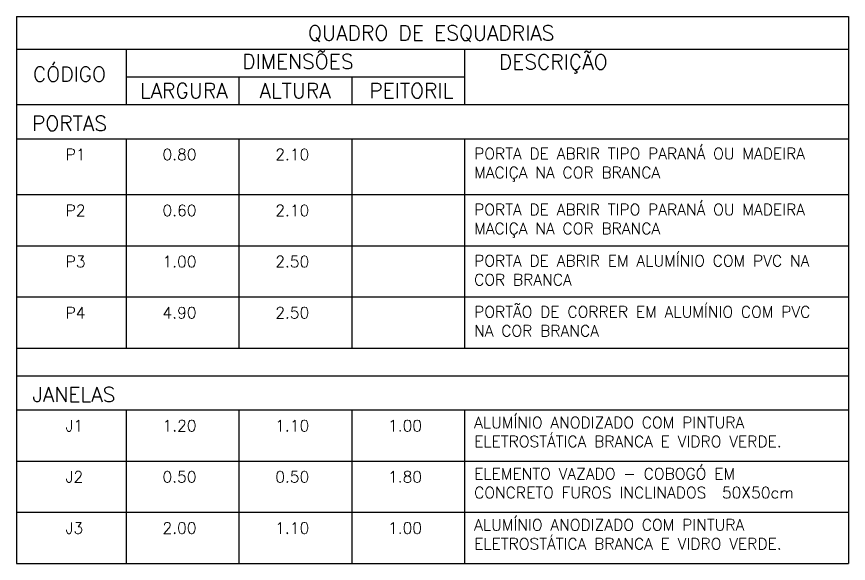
# Model space of a CAD drawing. Header units: millimetres. Extents: x 45003 to 46969, y 6653 to 6979.
# Drawn here: x 45096.73 to 45104.06, y 6873.86 to 6878.68 of the extents above; entities that cross this region are included whole.
import ezdxf

# ---------------------------------------------------------------- set-up
doc = ezdxf.new("R2010")
doc.units = ezdxf.units.MM
for name, color, linetype in [('ARQ-FOLHA', 7, 'Continuous'), ('ARQ-TEXTO2', 2, 'Continuous'), ('ARQ-TEXTO3', 3, 'Continuous')]:
    doc.layers.add(name, color=color, linetype=linetype)
doc.styles.add('ROMANS', font='romans.shx')

msp = doc.modelspace()

# ---------------------------------------------------------------- linework, layer by layer
at = {"layer": 'ARQ-FOLHA'}
for p, q in [((45096.7281, 6878.6763), (45104.0629, 6878.6763)), ((45096.7281, 6878.6763), (45096.7281, 6873.8595)), ((45104.0629, 6878.6763), (45104.0629, 6873.8595)), ((45096.7281, 6878.3891), (45104.0629, 6878.3891)), ((45097.6945, 6878.3891), (45097.6945, 6877.9012)), ((45100.6776, 6878.3891), (45100.6776, 6877.9012)), ((45097.6945, 6878.1452), (45100.6776, 6878.1452)), ((45098.6888, 6878.1452), (45098.6888, 6877.9012)), ((45099.6832, 6878.1452), (45099.6832, 6877.9012)), ((45096.7281, 6877.9012), (45104.0629, 6877.9012)), ((45096.7281, 6877.6011), (45104.0629, 6877.6011)), ((45097.6945, 6877.6011), (45097.6945, 6875.7558)), ((45098.6888, 6877.6011), (45098.6888, 6875.7558)), ((45099.6832, 6877.6011), (45099.6832, 6875.7558)), ((45100.6776, 6877.6011), (45100.6776, 6875.7558)), ((45096.7281, 6877.108), (45104.0629, 6877.108)), ((45096.7281, 6876.6573), (45104.0629, 6876.6573)), ((45096.7281, 6876.2066), (45104.0629, 6876.2066)), ((45096.7281, 6875.7558), (45104.0629, 6875.7558)), ((45096.7281, 6875.5119), (45104.0629, 6875.5119)), ((45096.7281, 6875.2117), (45104.0629, 6875.2117)), ((45097.6945, 6875.2117), (45097.6945, 6873.8595)), ((45098.6888, 6875.2117), (45098.6888, 6873.8595)), ((45099.6832, 6875.2117), (45099.6832, 6873.8595)), ((45100.6776, 6875.2117), (45100.6776, 6873.8595)), ((45096.7281, 6874.761), (45104.0629, 6874.761)), ((45096.7281, 6874.3102), (45104.0629, 6874.3102)), ((45096.7281, 6873.8595), (45104.0629, 6873.8595))]:
    msp.add_line(p, q, dxfattribs=at)

# ---------------------------------------------------------------- texts
at = {"layer": 'ARQ-TEXTO2', "char_height": 0.1, "attachment_point": 1, "style": 'ROMANS'}
for s, insert, width in [('P1', (45097.1603, 6877.5117), 0.153381), ('0.80', (45098.0143, 6877.5117), 0.320048), ('2.10', (45099.0087, 6877.5117), 0.320048), ('PORTA DE ABRIR TIPO PARANÁ OU MADEIRA MACIÇA NA COR BRANCA', (45100.7622, 6877.5192), 3.262773), ('P2', (45097.1603, 6877.0186), 0.153381), ('0.60', (45098.0143, 6877.0186), 0.320048), ('2.10', (45099.0087, 6877.0186), 0.320048), ('PORTA DE ABRIR TIPO PARANÁ OU MADEIRA MACIÇA NA COR BRANCA', (45100.7622, 6877.0262), 3.262773), ('P3', (45097.1603, 6876.5679), 0.153381), ('1.00', (45098.0143, 6876.5679), 0.320048), ('2.50', (45099.0087, 6876.5679), 0.320048), ('PORTA DE ABRIR EM ALUMÍNIO COM PVC NA COR BRANCA', (45100.7622, 6876.5754), 3.268923), ('P4', (45097.1603, 6876.1171), 0.153381), ('4.90', (45098.0143, 6876.1171), 0.320048), ('2.50', (45099.0087, 6876.1171), 0.320048), ('PORTÃO DE CORRER EM ALUMÍNIO COM PVC NA COR BRANCA', (45100.7622, 6876.1247), 3.260554), ('ALUMÍNIO ANODIZADO COM PINTURA ELETROSTÁTICA BRANCA E VIDRO VERDE.', (45100.7622, 6875.1499), 3.239918), ('J1', (45097.1603, 6875.1223), 0.153381), ('1.20', (45098.0143, 6875.1223), 0.320048), ('1.10', (45099.0087, 6875.1223), 0.320048), ('1.00', (45100.0031, 6875.1223), 0.320048), ('ELEMENTO VAZADO - COBOGÓ EM CONCRETO FUROS INCLINADOS  50X50cm', (45100.7622, 6874.6991), 3.239918), ('J2', (45097.1603, 6874.6716), 0.153381), ('0.50', (45098.0143, 6874.6716), 0.320048), ('0.50', (45099.0087, 6874.6716), 0.320048), ('1.80', (45100.0031, 6874.6716), 0.320048), ('ALUMÍNIO ANODIZADO COM PINTURA ELETROSTÁTICA BRANCA E VIDRO VERDE.', (45100.7622, 6874.2484), 3.239918), ('J3', (45097.1603, 6874.2208), 0.153381), ('2.00', (45098.0143, 6874.2208), 0.320048), ('1.10', (45099.0087, 6874.2208), 0.320048), ('1.00', (45100.0031, 6874.2208), 0.320048)]:
    msp.add_mtext(s, dxfattribs=dict(at, insert=insert, width=width))
at = {"layer": 'ARQ-TEXTO3', "attachment_point": 5, "style": 'ROMANS'}
for s, insert, char_height in [('QUADRO DE ESQUADRIAS', (45100.3843, 6878.5265), 0.131001), ('DIMENSÕES', (45099.208, 6878.2806), 0.131), ('CÓDIGO', (45097.1939, 6878.1698), 0.131), ('LARGURA', (45098.2019, 6878.0242), 0.131), ('ALTURA', (45099.1832, 6878.0242), 0.131), ('PEITORIL', (45100.2088, 6878.0242), 0.131)]:
    msp.add_mtext(s, dxfattribs=dict(at, insert=insert, char_height=char_height))
at = {"layer": 'ARQ-TEXTO3', "char_height": 0.131, "attachment_point": 5, "style": 'ROMANS'}
for s, insert, width in [('DESCRIÇÃO', (45101.4602, 6878.2588), 1.04932), ('PORTAS', (45097.1939, 6877.7365), 0.718698), ('JANELAS', (45097.2343, 6875.3471), 0.793556)]:
    msp.add_mtext(s, dxfattribs=dict(at, insert=insert, width=width))

doc.saveas('drawing.dxf')
